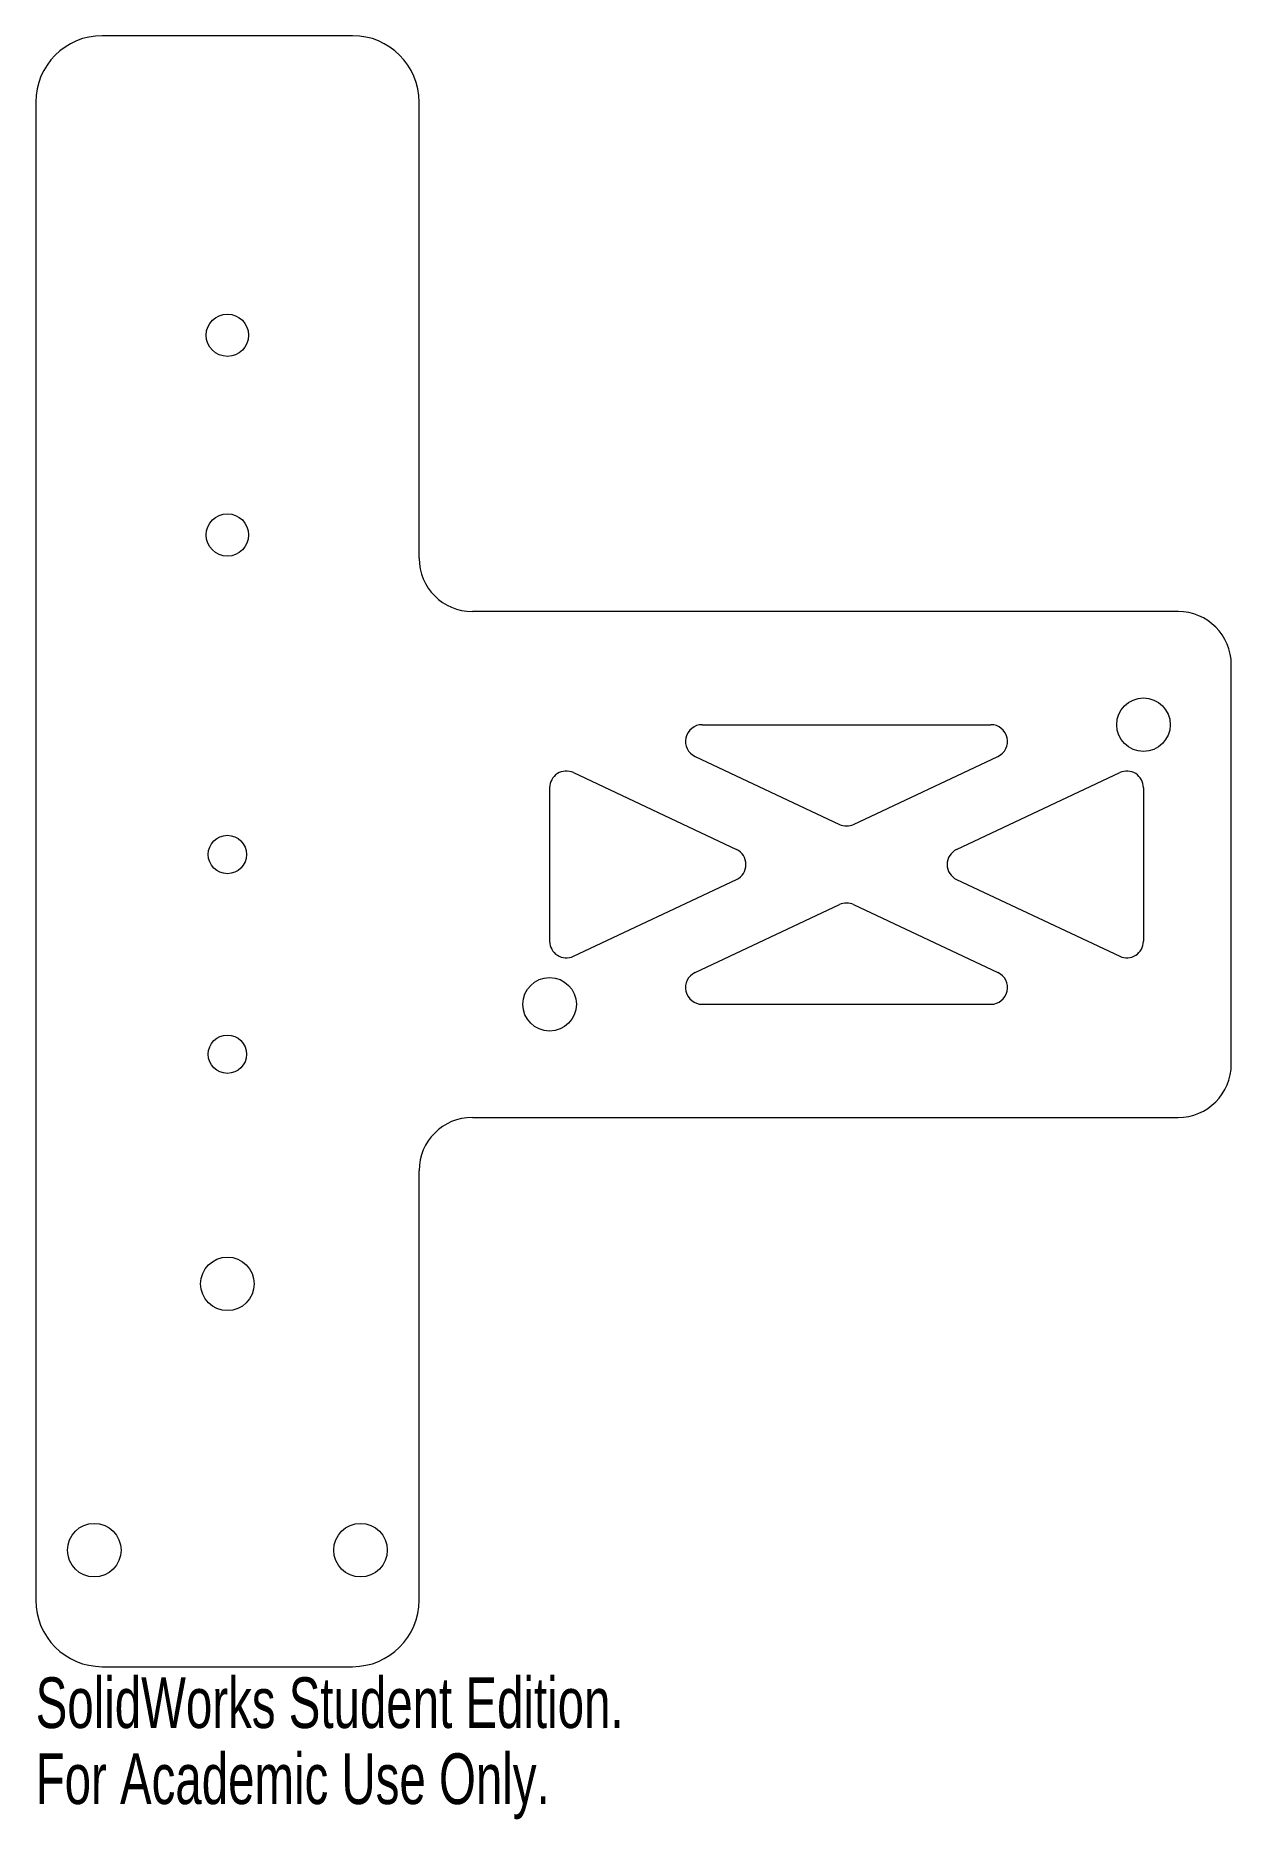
# Model space of a CAD drawing. Header units: inches. Extents: x -0.72 to 3.77, y -3.39 to 3.31.
import ezdxf

# ---------------------------------------------------------------- set-up
doc = ezdxf.new("R2010")
doc.units = ezdxf.units.IN
doc.header["$MEASUREMENT"] = 0
doc.styles.add('SLDTEXTSTYLE0', font='TXT', dxfattribs={"width": 0.7})

msp = doc.modelspace()

# ---------------------------------------------------------------- linework, layer by layer
at = {"color": 7, "linetype": 'Continuous', "lineweight": 15}
for p, q in [((0.47, 3.3125), (-0.47, 3.3125)), ((-0.72, 3.0625), (-0.72, -2.5625)), ((0.72, 1.35), (0.72, 3.0625)), ((3.57, 1.15), (0.92, 1.15)), ((3.77, -0.55), (3.77, 0.95)), ((1.7829, 0.725), (2.8671, 0.725)), ((1.7563, 0.606), (2.2984, 0.3507)), ((2.3516, 0.3507), (2.8937, 0.606)), ((1.2991, 0.5449), (1.9115, 0.2565)), ((2.7385, 0.2565), (3.3509, 0.5449)), ((1.21, 0.4883), (1.21, -0.0883)), ((3.44, 0.4883), (3.44, -0.0883)), ((1.2991, -0.1449), (1.9115, 0.1435)), ((2.7385, 0.1435), (3.3509, -0.1449)), ((1.7563, -0.206), (2.2984, 0.0493)), ((2.3516, 0.0493), (2.8937, -0.206)), ((1.7829, -0.325), (2.8671, -0.325)), ((0.92, -0.75), (3.57, -0.75)), ((0.72, -2.5625), (0.72, -0.95)), ((-0.47, -2.8125), (0.47, -2.8125))]:
    msp.add_line(p, q, dxfattribs=at)
for centre, radius in [((0, 2.1875), 0.0795), ((0, 1.4375), 0.0795), ((3.44, 0.725), 0.1005), ((0, 0.2375), 0.072), ((1.21, -0.325), 0.1005), ((0, -0.5125), 0.072), ((0, -1.375), 0.1005), ((-0.5, -2.375), 0.1005), ((0.5, -2.375), 0.1005)]:
    msp.add_circle(centre, radius, dxfattribs=at)
for centre, radius, start, end in [((-0.47, 3.0625), 0.25, 90, 180), ((0.47, 3.0625), 0.25, 0, 90), ((0.92, 1.35), 0.2, 180, 270), ((3.57, 0.95), 0.2, 0, 90), ((1.7829, 0.6625), 0.0625, 90, 244.7865), ((2.8671, 0.6625), 0.0625, 295.2135, 90), ((1.2725, 0.4883), 0.0625, 64.7865, 180), ((3.3775, 0.4883), 0.0625, 0, 115.2135), ((2.325, 0.4072), 0.0625, 244.7865, 295.2135), ((1.8849, 0.2), 0.0625, 295.2135, 64.7865), ((2.7651, 0.2), 0.0625, 115.2135, 244.7865), ((2.325, -0.0072), 0.0625, 64.7865, 115.2135), ((1.2725, -0.0883), 0.0625, 180, 295.2135), ((3.3775, -0.0883), 0.0625, 244.7865, 0), ((1.7829, -0.2625), 0.0625, 115.2135, 270), ((2.8671, -0.2625), 0.0625, 270, 64.7865), ((3.57, -0.55), 0.2, 270, 0), ((0.92, -0.95), 0.2, 90, 180), ((-0.47, -2.5625), 0.25, 180, 270), ((0.47, -2.5625), 0.25, 270, 0)]:
    msp.add_arc(centre, radius, start, end, dxfattribs=at)

# ---------------------------------------------------------------- texts
at = {"color": 7, "linetype": 'Continuous', "char_height": 0.1903, "attachment_point": 1, "style": 'SLDTEXTSTYLE0'}
for s, insert in [('SolidWorks Student Edition.', (-0.72, -2.8526)), ('For Academic Use Only.', (-0.72, -3.1381))]:
    msp.add_mtext(s, dxfattribs=dict(at, insert=insert))

doc.saveas('drawing.dxf')
